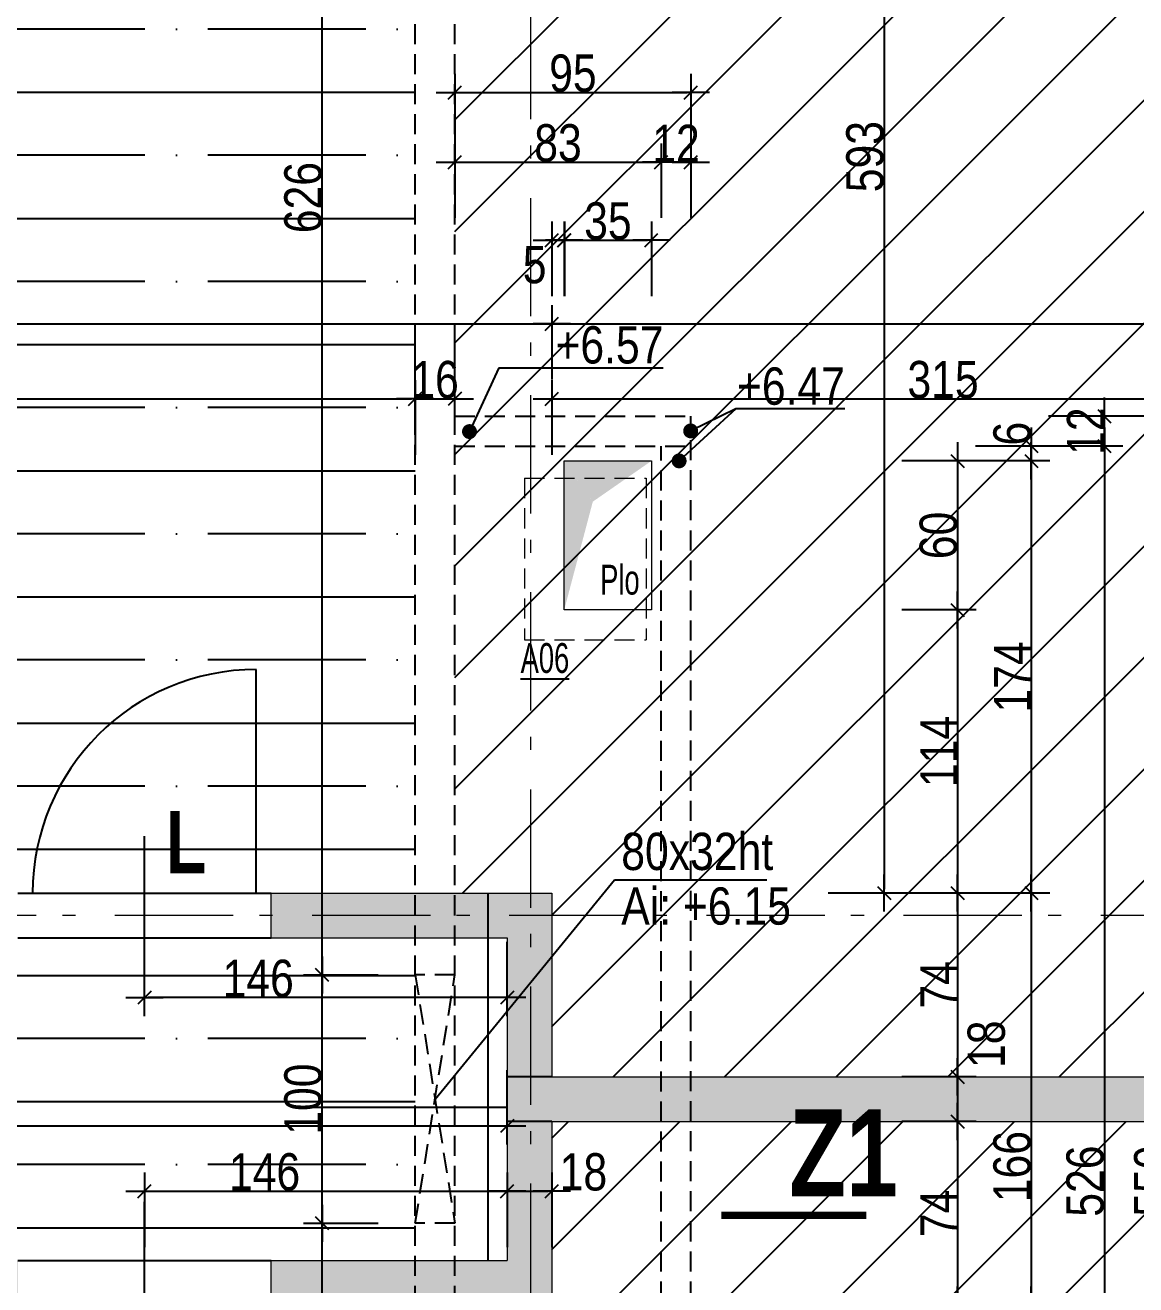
# Model space of a CAD drawing. Header units: centimetres. Extents: x -31 to 9059, y 2319 to 6519.
# Drawn here: x 6594 to 7041, y 4143 to 4650 of the extents above; entities that cross this region are included whole.
import ezdxf
from ezdxf.enums import TextEntityAlignment as Align

# ---------------------------------------------------------------- set-up
doc = ezdxf.new("R2010")
doc.units = ezdxf.units.CM
doc.header["$LTSCALE"] = 12.7
doc.header["$PDMODE"] = 1
doc.header["$PDSIZE"] = -2
doc.linetypes.add('CACHEX2', pattern=[19.05, 12.7, -6.35])
doc.linetypes.add('Style de ligne -6', pattern=[2.08328, 1.25, -0.41656, 0.13886, -0.27786])
for name, color, linetype in [('01_cote_gen', 4, 'Continuous'), ('01_linteaux', 2, 'Continuous'), ('01_murs_sup', 2, 'CACHEX2'), ('01_poch_BN', 9, 'Continuous'), ('01_poch_murs', 253, 'Continuous'), ('01_poch_poteaux', 250, 'Continuous'), ('01_texte', 230, 'Continuous'), ('AA_COTES', 2, 'Continuous')]:
    doc.layers.add(name, color=color, linetype=linetype)
for name, color, linetype, lineweight in [('01_murs_coup', 5, 'Continuous', 60), ('01_résv', 32, 'Continuous', 9), ('B Général', 7, 'Continuous', 5)]:
    doc.layers.add(name, color=color, linetype=linetype, lineweight=lineweight)
doc.styles.add('ARIAL NA', font='ARIALN.TTF')
doc.styles.add('impact', font='impact.ttf')
doc.styles.add('STYLE2', font='ARIALN.TTF')
doc.dimstyles.new('JB50', dxfattribs={"dimscale": 0.1, "dimtxt": 150, "dimasz": 15, "dimexe": 0.1, "dimexo": 0.1, "dimgap": 0.09, "dimtad": 1, "dimdec": 1, "dimdsep": 46, "dimtxsty": 'STYLE2', "dimblk1": 'BOND_G', "dimblk2": 'BOND_D', "dimsah": 1, "dimcen": 1.5, "dimdle": 0.01, "dimse1": 1, "dimse2": 1, "dimclrd": 4, "dimclre": 2, "dimclrt": 6, "dimazin": 2, "dimtfac": 2.333333, "dimtdec": 1, "dimtix": 1, "dimtmove": 2, "dimatfit": 3, "dimldrblk": 'BOND_G', "dimfxl": 1, "dimtolj": 1, "dimtzin": 0, "dimarcsym": 0})

# ---------------------------------------------------------------- blocks, each defined once
blk = doc.blocks.new('BOND_G')
at = {"layer": 'AA_COTES', "color": 0}
for p, q in [((0, -5), (0, 15)), ((5, 0), (-5, 0)), ((1.77, 1.77), (-1.77, -1.77))]:
    blk.add_line(p, q, dxfattribs=at)
blk = doc.blocks.new('BOND_D')
at = {"layer": 'AA_COTES', "color": 0}
for p, q in [((0, 5), (0, -15)), ((5, 0), (-5, 0)), ((-1.77, -1.77), (1.77, 1.77))]:
    blk.add_line(p, q, dxfattribs=at)
blk = doc.blocks.new('*D1176')
at = {"layer": '01_cote_gen', "color": 4, "lineweight": -2, "transparency": 16777216}
blk.add_line((6227.46, 4529.6), (6804.46, 4529.6), dxfattribs=at)
at = {"layer": 'Defpoints', "color": 0, "transparency": 16777216}
for p in [(6805.96, 4529.6), (6225.96, 4453.43), (6805.96, 4300.39)]:
    blk.add_point(p, dxfattribs=at)
at = {"layer": '01_cote_gen', "color": 4, "lineweight": -2, "transparency": 16777216, "xscale": 1.5, "yscale": 1.5, "zscale": 1.5, "rotation": 180}
blk.add_blockref('BOND_G', (6225.96, 4529.6), dxfattribs=at)
at = {"layer": '01_cote_gen', "color": 4, "lineweight": -2, "transparency": 16777216, "xscale": 1.5, "yscale": 1.5, "zscale": 1.5}
blk.add_blockref('BOND_D', (6805.96, 4529.6), dxfattribs=at)
at = {"layer": '01_cote_gen', "color": 6, "transparency": 16777216, "insert": (6515.96, 4537.27), "char_height": 15, "attachment_point": 5, "style": 'STYLE2'}
blk.add_mtext('\\A1;580', dxfattribs=at)
blk = doc.blocks.new('*D1177')
at = {"layer": '01_cote_gen', "color": 4, "lineweight": -2, "transparency": 16777216}
blk.add_line((6807.46, 4499.35), (7119.47, 4499.35), dxfattribs=at)
at = {"layer": 'Defpoints', "color": 0, "transparency": 16777216}
for p in [(7120.97, 4499.35), (6805.96, 4476.85), (7120.97, 4261.12)]:
    blk.add_point(p, dxfattribs=at)
at = {"layer": '01_cote_gen', "color": 4, "lineweight": -2, "transparency": 16777216, "xscale": 1.5, "yscale": 1.5, "zscale": 1.5, "rotation": 180}
blk.add_blockref('BOND_G', (6805.96, 4499.35), dxfattribs=at)
at = {"layer": '01_cote_gen', "color": 4, "lineweight": -2, "transparency": 16777216, "xscale": 1.5, "yscale": 1.5, "zscale": 1.5}
blk.add_blockref('BOND_D', (7120.97, 4499.35), dxfattribs=at)
at = {"layer": '01_cote_gen', "color": 6, "transparency": 16777216, "insert": (6963.47, 4507.02), "char_height": 15, "attachment_point": 5, "style": 'STYLE2'}
blk.add_mtext('\\A1;315', dxfattribs=at)
blk = doc.blocks.new('*D1222')
at = {"layer": '01_cote_gen', "color": 4, "lineweight": -2, "transparency": 16777216}
blk.add_line((6939.77, 4891.9), (6939.77, 4301.89), dxfattribs=at)
at = {"layer": 'Defpoints', "color": 0, "transparency": 16777216}
for p in [(6868.96, 4893.4), (6805.96, 4300.39), (6939.77, 4300.39)]:
    blk.add_point(p, dxfattribs=at)
at = {"layer": '01_cote_gen', "color": 4, "lineweight": -2, "transparency": 16777216, "xscale": 1.5, "yscale": 1.5, "zscale": 1.5}
for name, p, rotation in [('BOND_G', (6939.77, 4893.4), 90), ('BOND_D', (6939.77, 4300.39), 270)]:
    blk.add_blockref(name, p, dxfattribs=dict(at, rotation=rotation))
at = {"layer": '01_cote_gen', "color": 6, "transparency": 16777216, "insert": (6932.1, 4596.9), "char_height": 15, "attachment_point": 5, "rotation": 90, "style": 'STYLE2'}
blk.add_mtext('\\A1;593', dxfattribs=at)
blk = doc.blocks.new('*D1223')
at = {"layer": '01_cote_gen', "color": 4, "lineweight": -2, "transparency": 16777216}
blk.add_line((6969.32, 4298.89), (6969.32, 4227.86), dxfattribs=at)
at = {"layer": 'Defpoints', "color": 0, "transparency": 16777216}
for p in [(6835.51, 4300.39), (6835.51, 4226.36), (6969.32, 4226.36)]:
    blk.add_point(p, dxfattribs=at)
at = {"layer": '01_cote_gen', "color": 4, "lineweight": -2, "transparency": 16777216, "xscale": 1.5, "yscale": 1.5, "zscale": 1.5}
for name, p, rotation in [('BOND_G', (6969.32, 4300.39), 90), ('BOND_D', (6969.32, 4226.36), 270)]:
    blk.add_blockref(name, p, dxfattribs=dict(at, rotation=rotation))
at = {"layer": '01_cote_gen', "color": 6, "transparency": 16777216, "insert": (6961.81, 4263.38), "char_height": 15, "attachment_point": 5, "rotation": 90, "style": 'STYLE2'}
blk.add_mtext('\\A1;74', dxfattribs=at)
blk = doc.blocks.new('*D1224')
at = {"layer": '01_cote_gen', "color": 4, "lineweight": -2, "transparency": 16777216}
blk.add_line((6969.32, 4224.86), (6969.32, 4209.86), dxfattribs=at)
at = {"layer": 'Defpoints', "color": 0, "transparency": 16777216}
for p in [(6891.65, 4226.36), (6891.65, 4208.36), (6969.32, 4208.36)]:
    blk.add_point(p, dxfattribs=at)
at = {"layer": '01_cote_gen', "color": 4, "lineweight": -2, "transparency": 16777216, "xscale": 1.5, "yscale": 1.5, "zscale": 1.5}
for name, p, rotation in [('BOND_G', (6969.32, 4226.36), 90), ('BOND_D', (6969.32, 4208.36), 270)]:
    blk.add_blockref(name, p, dxfattribs=dict(at, rotation=rotation))
at = {"layer": '01_cote_gen', "color": 6, "transparency": 16777216, "insert": (6980.96, 4239.49), "char_height": 15, "attachment_point": 5, "rotation": 90, "style": 'STYLE2'}
blk.add_mtext('\\A1;18', dxfattribs=at)
blk = doc.blocks.new('*D1225')
at = {"layer": '01_cote_gen', "color": 4, "lineweight": -2, "transparency": 16777216}
blk.add_line((6969.32, 4206.86), (6969.32, 4135.89), dxfattribs=at)
at = {"layer": 'Defpoints', "color": 0, "transparency": 16777216}
for p in [(6898.51, 4208.36), (6835.51, 4134.39), (6969.32, 4134.39)]:
    blk.add_point(p, dxfattribs=at)
at = {"layer": '01_cote_gen', "color": 4, "lineweight": -2, "transparency": 16777216, "xscale": 1.5, "yscale": 1.5, "zscale": 1.5}
for name, p, rotation in [('BOND_G', (6969.32, 4208.36), 90), ('BOND_D', (6969.32, 4134.39), 270)]:
    blk.add_blockref(name, p, dxfattribs=dict(at, rotation=rotation))
at = {"layer": '01_cote_gen', "color": 6, "transparency": 16777216, "insert": (6961.81, 4171.38), "char_height": 15, "attachment_point": 5, "rotation": 90, "style": 'STYLE2'}
blk.add_mtext('\\A1;74', dxfattribs=at)
blk = doc.blocks.new('*D1226')
at = {"layer": '01_cote_gen', "color": 4, "lineweight": -2, "transparency": 16777216}
blk.add_line((6786.46, 4258.25), (6643.46, 4258.25), dxfattribs=at)
at = {"layer": 'Defpoints', "color": 0, "transparency": 16777216}
for p in [(6641.96, 4258.25), (6641.96, 4257.63), (6787.96, 4251.37)]:
    blk.add_point(p, dxfattribs=at)
at = {"layer": '01_cote_gen', "color": 4, "lineweight": -2, "transparency": 16777216, "xscale": 1.5, "yscale": 1.5, "zscale": 1.5, "rotation": 180}
blk.add_blockref('BOND_D', (6641.96, 4258.25), dxfattribs=at)
at = {"layer": '01_cote_gen', "color": 4, "lineweight": -2, "transparency": 16777216, "xscale": 1.5, "yscale": 1.5, "zscale": 1.5}
blk.add_blockref('BOND_G', (6787.96, 4258.25), dxfattribs=at)
at = {"layer": '01_cote_gen', "color": 6, "transparency": 16777216, "insert": (6687.76, 4265.92), "char_height": 15, "attachment_point": 5, "style": 'STYLE2'}
blk.add_mtext('\\A1;146', dxfattribs=at)
blk = doc.blocks.new('*D1227')
at = {"layer": '01_cote_gen', "color": 4, "lineweight": -2, "transparency": 16777216}
blk.add_line((6643.46, 4180.34), (6786.46, 4180.34), dxfattribs=at)
at = {"layer": 'Defpoints', "color": 0, "transparency": 16777216}
for p in [(6787.96, 4180.34), (6641.96, 4163.78), (6787.96, 4163.78)]:
    blk.add_point(p, dxfattribs=at)
at = {"layer": '01_cote_gen', "color": 4, "lineweight": -2, "transparency": 16777216, "xscale": 1.5, "yscale": 1.5, "zscale": 1.5, "rotation": 180}
blk.add_blockref('BOND_G', (6641.96, 4180.34), dxfattribs=at)
at = {"layer": '01_cote_gen', "color": 4, "lineweight": -2, "transparency": 16777216, "xscale": 1.5, "yscale": 1.5, "zscale": 1.5}
blk.add_blockref('BOND_D', (6787.96, 4180.34), dxfattribs=at)
at = {"layer": '01_cote_gen', "color": 6, "transparency": 16777216, "insert": (6690.33, 4188.01), "char_height": 15, "attachment_point": 5, "style": 'STYLE2'}
blk.add_mtext('\\A1;146', dxfattribs=at)
blk = doc.blocks.new('*D1361')
at = {"layer": '01_cote_gen', "color": 4, "lineweight": -2, "transparency": 16777216}
blk.add_line((6786.46, 4206.57), (6211.46, 4206.57), dxfattribs=at)
at = {"layer": 'Defpoints', "color": 0, "transparency": 16777216}
for p in [(6209.96, 4267.32), (6209.96, 4206.57), (6787.96, 4206.57)]:
    blk.add_point(p, dxfattribs=at)
at = {"layer": '01_cote_gen', "color": 4, "lineweight": -2, "transparency": 16777216, "xscale": 1.5, "yscale": 1.5, "zscale": 1.5, "rotation": 180}
blk.add_blockref('BOND_D', (6209.96, 4206.57), dxfattribs=at)
at = {"layer": '01_cote_gen', "color": 4, "lineweight": -2, "transparency": 16777216, "xscale": 1.5, "yscale": 1.5, "zscale": 1.5}
blk.add_blockref('BOND_G', (6787.96, 4206.57), dxfattribs=at)
at = {"layer": '01_cote_gen', "color": 6, "transparency": 16777216, "insert": (6498.96, 4214.24), "char_height": 15, "attachment_point": 5, "style": 'STYLE2'}
blk.add_mtext('\\A1;578', dxfattribs=at)
blk = doc.blocks.new('*D1623')
at = {"layer": '01_cote_gen', "color": 4, "lineweight": -2, "transparency": 16777216}
blk.add_line((6999, 4298.89), (6999, 4135.89), dxfattribs=at)
at = {"layer": 'Defpoints', "color": 0, "transparency": 16777216}
for p in [(6991.5, 4300.39), (6984.23, 4134.39), (6999, 4134.39)]:
    blk.add_point(p, dxfattribs=at)
at = {"layer": '01_cote_gen', "color": 4, "lineweight": -2, "transparency": 16777216, "xscale": 1.5, "yscale": 1.5, "zscale": 1.5}
for name, p, rotation in [('BOND_G', (6999, 4300.39), 90), ('BOND_D', (6999, 4134.39), 270)]:
    blk.add_blockref(name, p, dxfattribs=dict(at, rotation=rotation))
at = {"layer": '01_cote_gen', "color": 6, "transparency": 16777216, "insert": (6991.33, 4190.22), "char_height": 15, "attachment_point": 5, "rotation": 90, "style": 'STYLE2'}
blk.add_mtext('\\A1;166', dxfattribs=at)
blk = doc.blocks.new('*D1625')
at = {"layer": '01_cote_gen', "color": 4, "lineweight": -2, "transparency": 16777216}
blk.add_line((6807.46, 4529.6), (7613.47, 4529.6), dxfattribs=at)
at = {"layer": 'Defpoints', "color": 0, "transparency": 16777216}
for p in [(7614.97, 4529.6), (6805.96, 4522.1), (7614.97, 4522.1)]:
    blk.add_point(p, dxfattribs=at)
at = {"layer": '01_cote_gen', "color": 4, "lineweight": -2, "transparency": 16777216, "xscale": 1.5, "yscale": 1.5, "zscale": 1.5, "rotation": 180}
blk.add_blockref('BOND_G', (6805.96, 4529.6), dxfattribs=at)
at = {"layer": '01_cote_gen', "color": 4, "lineweight": -2, "transparency": 16777216, "xscale": 1.5, "yscale": 1.5, "zscale": 1.5}
blk.add_blockref('BOND_D', (7614.97, 4529.6), dxfattribs=at)
at = {"layer": '01_cote_gen', "color": 6, "transparency": 16777216, "insert": (7210.47, 4537.27), "char_height": 15, "attachment_point": 5, "style": 'STYLE2'}
blk.add_mtext('\\A1;809', dxfattribs=at)
blk = doc.blocks.new('*D1642')
at = {"layer": '01_cote_gen', "color": 4, "lineweight": -2, "transparency": 16777216}
blk.add_line((6789.46, 4180.34), (6804.46, 4180.34), dxfattribs=at)
at = {"layer": 'Defpoints', "color": 0, "transparency": 16777216}
for p in [(6805.96, 4180.34), (6787.96, 4166.2), (6805.96, 4166.2)]:
    blk.add_point(p, dxfattribs=at)
at = {"layer": '01_cote_gen', "color": 4, "lineweight": -2, "transparency": 16777216, "xscale": 1.5, "yscale": 1.5, "zscale": 1.5, "rotation": 180}
blk.add_blockref('BOND_G', (6787.96, 4180.34), dxfattribs=at)
at = {"layer": '01_cote_gen', "color": 4, "lineweight": -2, "transparency": 16777216, "xscale": 1.5, "yscale": 1.5, "zscale": 1.5}
blk.add_blockref('BOND_D', (6805.96, 4180.34), dxfattribs=at)
at = {"layer": '01_cote_gen', "color": 6, "transparency": 16777216, "insert": (6818.7, 4188.01), "char_height": 15, "attachment_point": 5, "style": 'STYLE2'}
blk.add_mtext('\\A1;18', dxfattribs=at)
blk = doc.blocks.new('*D1910')
at = {"layer": '01_cote_gen', "color": 4, "lineweight": -2, "transparency": 16777216}
blk.add_line((6227.46, 4499.35), (6749.46, 4499.35), dxfattribs=at)
at = {"layer": 'Defpoints', "color": 0, "transparency": 16777216}
for p in [(6750.96, 4499.35), (6750.96, 4494.59), (6225.96, 4485.74)]:
    blk.add_point(p, dxfattribs=at)
at = {"layer": '01_cote_gen', "color": 4, "lineweight": -2, "transparency": 16777216, "xscale": 1.5, "yscale": 1.5, "zscale": 1.5, "rotation": 180}
blk.add_blockref('BOND_G', (6225.96, 4499.35), dxfattribs=at)
at = {"layer": '01_cote_gen', "color": 4, "lineweight": -2, "transparency": 16777216, "xscale": 1.5, "yscale": 1.5, "zscale": 1.5}
blk.add_blockref('BOND_D', (6750.96, 4499.35), dxfattribs=at)
at = {"layer": '01_cote_gen', "color": 6, "transparency": 16777216, "insert": (6488.46, 4507.02), "char_height": 15, "attachment_point": 5, "style": 'STYLE2'}
blk.add_mtext('\\A1;525', dxfattribs=at)
blk = doc.blocks.new('*D1911')
at = {"layer": '01_cote_gen', "color": 4, "lineweight": -2, "transparency": 16777216}
for p, q in [((6749.46, 4499.35), (6747.96, 4499.35)), ((6750.96, 4499.35), (6766.96, 4499.35)), ((6768.46, 4499.35), (6769.96, 4499.35))]:
    blk.add_line(p, q, dxfattribs=at)
at = {"layer": 'Defpoints', "color": 0, "transparency": 16777216}
for p in [(6766.96, 4499.35), (6750.96, 4476.85), (6766.96, 4476.85)]:
    blk.add_point(p, dxfattribs=at)
at = {"layer": '01_cote_gen', "color": 4, "lineweight": -2, "transparency": 16777216, "xscale": 1.5, "yscale": 1.5, "zscale": 1.5}
blk.add_blockref('BOND_G', (6750.96, 4499.35), dxfattribs=at)
at = {"layer": '01_cote_gen', "color": 4, "lineweight": -2, "transparency": 16777216, "xscale": 1.5, "yscale": 1.5, "zscale": 1.5, "rotation": 180}
blk.add_blockref('BOND_D', (6766.96, 4499.35), dxfattribs=at)
at = {"layer": '01_cote_gen', "color": 6, "transparency": 16777216, "insert": (6758.96, 4507.02), "char_height": 15, "attachment_point": 5, "style": 'STYLE2'}
blk.add_mtext('\\A1;16', dxfattribs=at)
blk = doc.blocks.new('*D1997')
at = {"layer": '01_cote_gen', "color": 4, "lineweight": -2, "transparency": 16777216}
blk.add_line((6969.32, 4472.86), (6969.32, 4415.86), dxfattribs=at)
at = {"layer": 'Defpoints', "color": 0, "transparency": 16777216}
for p in [(6934.98, 4474.36), (6934.98, 4414.36), (6969.32, 4414.36)]:
    blk.add_point(p, dxfattribs=at)
at = {"layer": '01_cote_gen', "color": 4, "lineweight": -2, "transparency": 16777216, "xscale": 1.5, "yscale": 1.5, "zscale": 1.5}
for name, p, rotation in [('BOND_G', (6969.32, 4474.36), 90), ('BOND_D', (6969.32, 4414.36), 270)]:
    blk.add_blockref(name, p, dxfattribs=dict(at, rotation=rotation))
at = {"layer": '01_cote_gen', "color": 6, "transparency": 16777216, "insert": (6961.65, 4444.36), "char_height": 15, "attachment_point": 5, "rotation": 90, "style": 'STYLE2'}
blk.add_mtext('\\A1;60', dxfattribs=at)
blk = doc.blocks.new('*D1998')
at = {"layer": '01_cote_gen', "color": 4, "lineweight": -2, "transparency": 16777216}
blk.add_line((6969.32, 4412.86), (6969.32, 4301.89), dxfattribs=at)
at = {"layer": 'Defpoints', "color": 0, "transparency": 16777216}
for p in [(6961.82, 4414.36), (6969.32, 4300.39), (6983.16, 4300.39)]:
    blk.add_point(p, dxfattribs=at)
at = {"layer": '01_cote_gen', "color": 4, "lineweight": -2, "transparency": 16777216, "xscale": 1.5, "yscale": 1.5, "zscale": 1.5}
for name, p, rotation in [('BOND_G', (6969.32, 4414.36), 90), ('BOND_D', (6969.32, 4300.39), 270)]:
    blk.add_blockref(name, p, dxfattribs=dict(at, rotation=rotation))
at = {"layer": '01_cote_gen', "color": 6, "transparency": 16777216, "insert": (6961.78, 4357.37), "char_height": 15, "attachment_point": 5, "rotation": 90, "style": 'STYLE2'}
blk.add_mtext('\\A1;114', dxfattribs=at)
blk = doc.blocks.new('*D1999')
at = {"layer": '01_cote_gen', "color": 4, "lineweight": -2, "transparency": 16777216}
blk.add_line((6807.46, 4563.25), (6809.45, 4563.25), dxfattribs=at)
at = {"layer": 'Defpoints', "color": 0, "transparency": 16777216}
for p in [(6810.95, 4563.25), (6805.96, 4537.1), (6810.95, 4474.36)]:
    blk.add_point(p, dxfattribs=at)
at = {"layer": '01_cote_gen', "color": 4, "lineweight": -2, "transparency": 16777216, "xscale": 1.5, "yscale": 1.5, "zscale": 1.5, "rotation": 180}
blk.add_blockref('BOND_G', (6805.96, 4563.25), dxfattribs=at)
at = {"layer": '01_cote_gen', "color": 4, "lineweight": -2, "transparency": 16777216, "xscale": 1.5, "yscale": 1.5, "zscale": 1.5}
blk.add_blockref('BOND_D', (6810.95, 4563.25), dxfattribs=at)
at = {"layer": '01_cote_gen', "color": 6, "transparency": 16777216, "insert": (6799.05, 4553.31), "char_height": 15, "attachment_point": 5, "style": 'STYLE2'}
blk.add_mtext('\\A1;5', dxfattribs=at)
blk = doc.blocks.new('*D2000')
at = {"layer": '01_cote_gen', "color": 4, "lineweight": -2, "transparency": 16777216}
blk.add_line((6812.55, 4563.25), (6844.55, 4563.25), dxfattribs=at)
at = {"layer": 'Defpoints', "color": 0, "transparency": 16777216}
for p in [(6846.05, 4563.25), (6811.05, 4555.75), (6846.05, 4474.36)]:
    blk.add_point(p, dxfattribs=at)
at = {"layer": '01_cote_gen', "color": 4, "lineweight": -2, "transparency": 16777216, "xscale": 1.5, "yscale": 1.5, "zscale": 1.5, "rotation": 180}
blk.add_blockref('BOND_G', (6811.05, 4563.25), dxfattribs=at)
at = {"layer": '01_cote_gen', "color": 4, "lineweight": -2, "transparency": 16777216, "xscale": 1.5, "yscale": 1.5, "zscale": 1.5}
blk.add_blockref('BOND_D', (6846.05, 4563.25), dxfattribs=at)
at = {"layer": '01_cote_gen', "color": 6, "transparency": 16777216, "insert": (6828.55, 4570.92), "char_height": 15, "attachment_point": 5, "style": 'STYLE2'}
blk.add_mtext('\\A1;35', dxfattribs=at)
blk = doc.blocks.new('*D2340')
at = {"layer": '01_poch_BN', "color": 4, "lineweight": -2, "ltscale": 2, "transparency": 16777216}
blk.add_line((6999, 4472.86), (6999, 4301.89), dxfattribs=at)
at = {"layer": 'Defpoints', "color": 0, "ltscale": 2, "transparency": 16777216}
for p in [(6976.82, 4474.36), (6982.77, 4300.39), (6999, 4300.39)]:
    blk.add_point(p, dxfattribs=at)
at = {"layer": '01_poch_BN', "color": 4, "lineweight": -2, "ltscale": 2, "transparency": 16777216, "xscale": 1.5, "yscale": 1.5, "zscale": 1.5}
for name, p, rotation in [('BOND_G', (6999, 4474.36), 90), ('BOND_D', (6999, 4300.39), 270)]:
    blk.add_blockref(name, p, dxfattribs=dict(at, rotation=rotation))
at = {"layer": '01_poch_BN', "color": 6, "ltscale": 2, "transparency": 16777216, "insert": (6991.46, 4387.37), "char_height": 15, "attachment_point": 5, "rotation": 90, "style": 'STYLE2'}
blk.add_mtext('\\A1;174', dxfattribs=at)
blk = doc.blocks.new('*D2341')
at = {"layer": '01_poch_BN', "color": 4, "lineweight": -2, "ltscale": 2, "transparency": 16777216}
for p, q in [((7028.4, 4493.86), (7028.4, 4495.36)), ((7028.4, 4480.36), (7028.4, 4492.36)), ((7028.4, 4478.86), (7028.4, 4477.36))]:
    blk.add_line(p, q, dxfattribs=at)
at = {"layer": 'Defpoints', "color": 0, "ltscale": 2, "transparency": 16777216}
for p in [(6839.92, 4492.36), (7028.4, 4492.36), (6839.92, 4480.36)]:
    blk.add_point(p, dxfattribs=at)
at = {"layer": '01_poch_BN', "color": 4, "lineweight": -2, "ltscale": 2, "transparency": 16777216, "xscale": 1.5, "yscale": 1.5, "zscale": 1.5}
for name, p, rotation in [('BOND_D', (7028.4, 4492.36), 270), ('BOND_G', (7028.4, 4480.36), 90)]:
    blk.add_blockref(name, p, dxfattribs=dict(at, rotation=rotation))
at = {"layer": '01_poch_BN', "color": 6, "ltscale": 2, "transparency": 16777216, "insert": (7020.86, 4486.36), "char_height": 15, "attachment_point": 5, "rotation": 90, "style": 'STYLE2'}
blk.add_mtext('\\A1;12', dxfattribs=at)
blk = doc.blocks.new('*D2342')
at = {"layer": '01_poch_BN', "color": 4, "lineweight": -2, "ltscale": 2, "transparency": 16777216}
blk.add_line((7028.4, 4478.86), (7028.4, 3955.89), dxfattribs=at)
at = {"layer": 'Defpoints', "color": 0, "ltscale": 2, "transparency": 16777216}
for p in [(7013.33, 4480.36), (7006.5, 3954.39), (7028.4, 3954.39)]:
    blk.add_point(p, dxfattribs=at)
at = {"layer": '01_poch_BN', "color": 4, "lineweight": -2, "ltscale": 2, "transparency": 16777216, "xscale": 1.5, "yscale": 1.5, "zscale": 1.5}
for name, p, rotation in [('BOND_G', (7028.4, 4480.36), 90), ('BOND_D', (7028.4, 3954.39), 270)]:
    blk.add_blockref(name, p, dxfattribs=dict(at, rotation=rotation))
at = {"layer": '01_poch_BN', "color": 6, "ltscale": 2, "transparency": 16777216, "insert": (7020.73, 4184.37), "char_height": 15, "attachment_point": 5, "rotation": 90, "style": 'STYLE2'}
blk.add_mtext('\\A1;526', dxfattribs=at)
blk = doc.blocks.new('*D2344')
at = {"layer": '01_poch_BN', "color": 4, "lineweight": -2, "ltscale": 2, "transparency": 16777216}
blk.add_line((7055.66, 4490.86), (7055.66, 3943.89), dxfattribs=at)
at = {"layer": 'Defpoints', "color": 0, "ltscale": 2, "transparency": 16777216}
for p in [(7035.9, 4492.36), (7035.9, 3942.39), (7055.66, 3942.39)]:
    blk.add_point(p, dxfattribs=at)
at = {"layer": '01_poch_BN', "color": 4, "lineweight": -2, "ltscale": 2, "transparency": 16777216, "xscale": 1.5, "yscale": 1.5, "zscale": 1.5}
for name, p, rotation in [('BOND_G', (7055.66, 4492.36), 90), ('BOND_D', (7055.66, 3942.39), 270)]:
    blk.add_blockref(name, p, dxfattribs=dict(at, rotation=rotation))
at = {"layer": '01_poch_BN', "color": 6, "ltscale": 2, "transparency": 16777216, "insert": (7047.99, 4184.37), "char_height": 15, "attachment_point": 5, "rotation": 90, "style": 'STYLE2'}
blk.add_mtext('\\A1;550', dxfattribs=at)
blk = doc.blocks.new('*D2348')
at = {"layer": '01_poch_BN', "color": 4, "lineweight": -2, "ltscale": 2, "transparency": 16777216}
blk.add_line((6768.46, 4594.69), (6848.46, 4594.69), dxfattribs=at)
at = {"layer": 'Defpoints', "color": 0, "ltscale": 2, "transparency": 16777216}
for p in [(6849.96, 4594.69), (6766.96, 4491.85), (6849.96, 4480.36)]:
    blk.add_point(p, dxfattribs=at)
at = {"layer": '01_poch_BN', "color": 4, "lineweight": -2, "ltscale": 2, "transparency": 16777216, "xscale": 1.5, "yscale": 1.5, "zscale": 1.5, "rotation": 180}
blk.add_blockref('BOND_G', (6766.96, 4594.69), dxfattribs=at)
at = {"layer": '01_poch_BN', "color": 4, "lineweight": -2, "ltscale": 2, "transparency": 16777216, "xscale": 1.5, "yscale": 1.5, "zscale": 1.5}
blk.add_blockref('BOND_D', (6849.96, 4594.69), dxfattribs=at)
at = {"layer": '01_poch_BN', "color": 6, "ltscale": 2, "transparency": 16777216, "insert": (6808.46, 4602.35), "char_height": 15, "attachment_point": 5, "style": 'STYLE2'}
blk.add_mtext('\\A1;83', dxfattribs=at)
blk = doc.blocks.new('*D2349')
at = {"layer": '01_poch_BN', "color": 4, "lineweight": -2, "ltscale": 2, "transparency": 16777216}
for p, q in [((6848.46, 4594.69), (6846.96, 4594.69)), ((6861.96, 4594.69), (6849.96, 4594.69)), ((6863.46, 4594.69), (6864.96, 4594.69))]:
    blk.add_line(p, q, dxfattribs=at)
at = {"layer": 'Defpoints', "color": 0, "ltscale": 2, "transparency": 16777216}
for p in [(6849.96, 4594.69), (6861.96, 4492.36), (6849.96, 4480.36)]:
    blk.add_point(p, dxfattribs=at)
at = {"layer": '01_poch_BN', "color": 4, "lineweight": -2, "ltscale": 2, "transparency": 16777216, "xscale": 1.5, "yscale": 1.5, "zscale": 1.5}
blk.add_blockref('BOND_D', (6849.96, 4594.69), dxfattribs=at)
at = {"layer": '01_poch_BN', "color": 4, "lineweight": -2, "ltscale": 2, "transparency": 16777216, "xscale": 1.5, "yscale": 1.5, "zscale": 1.5, "rotation": 180}
blk.add_blockref('BOND_G', (6861.96, 4594.69), dxfattribs=at)
at = {"layer": '01_poch_BN', "color": 6, "ltscale": 2, "transparency": 16777216, "insert": (6855.96, 4602.23), "char_height": 15, "attachment_point": 5, "style": 'STYLE2'}
blk.add_mtext('\\A1;12', dxfattribs=at)
blk = doc.blocks.new('*D2350')
at = {"layer": '01_poch_BN', "color": 4, "lineweight": -2, "ltscale": 2, "transparency": 16777216}
blk.add_line((6768.46, 4622.75), (6860.46, 4622.75), dxfattribs=at)
at = {"layer": 'Defpoints', "color": 0, "ltscale": 2, "transparency": 16777216}
for p in [(6861.96, 4622.75), (6766.96, 4587.19), (6861.96, 4580.26)]:
    blk.add_point(p, dxfattribs=at)
at = {"layer": '01_poch_BN', "color": 4, "lineweight": -2, "ltscale": 2, "transparency": 16777216, "xscale": 1.5, "yscale": 1.5, "zscale": 1.5, "rotation": 180}
blk.add_blockref('BOND_G', (6766.96, 4622.75), dxfattribs=at)
at = {"layer": '01_poch_BN', "color": 4, "lineweight": -2, "ltscale": 2, "transparency": 16777216, "xscale": 1.5, "yscale": 1.5, "zscale": 1.5}
blk.add_blockref('BOND_D', (6861.96, 4622.75), dxfattribs=at)
at = {"layer": '01_poch_BN', "color": 6, "ltscale": 2, "transparency": 16777216, "insert": (6814.46, 4630.42), "char_height": 15, "attachment_point": 5, "style": 'STYLE2'}
blk.add_mtext('\\A1;95', dxfattribs=at)
blk = doc.blocks.new('*D2351')
at = {"layer": '01_poch_BN', "color": 4, "lineweight": -2, "ltscale": 2, "transparency": 16777216}
blk.add_line((6713.55, 3542.89), (6713.55, 4165.89), dxfattribs=at)
at = {"layer": 'Defpoints', "color": 0, "ltscale": 2, "transparency": 16777216}
for p in [(6713.55, 4167.39), (6766.96, 4167.39), (6826.69, 3541.39)]:
    blk.add_point(p, dxfattribs=at)
at = {"layer": '01_poch_BN', "color": 4, "lineweight": -2, "ltscale": 2, "transparency": 16777216, "xscale": 1.5, "yscale": 1.5, "zscale": 1.5}
for name, p, rotation in [('BOND_D', (6713.55, 4167.39), 90), ('BOND_G', (6713.55, 3541.39), 270)]:
    blk.add_blockref(name, p, dxfattribs=dict(at, rotation=rotation))
at = {"layer": '01_poch_BN', "color": 6, "ltscale": 2, "transparency": 16777216, "insert": (6705.88, 3854.39), "char_height": 15, "attachment_point": 5, "rotation": 90, "style": 'STYLE2'}
blk.add_mtext('\\A1;626', dxfattribs=at)
blk = doc.blocks.new('*D2352')
at = {"layer": '01_poch_BN', "color": 4, "lineweight": -2, "ltscale": 2, "transparency": 16777216}
blk.add_line((6713.55, 4168.89), (6713.55, 4265.89), dxfattribs=at)
at = {"layer": 'Defpoints', "color": 0, "ltscale": 2, "transparency": 16777216}
for p in [(6713.55, 4267.39), (6758.96, 4267.39), (6750.96, 4167.39)]:
    blk.add_point(p, dxfattribs=at)
at = {"layer": '01_poch_BN', "color": 4, "lineweight": -2, "ltscale": 2, "transparency": 16777216, "xscale": 1.5, "yscale": 1.5, "zscale": 1.5}
for name, p, rotation in [('BOND_D', (6713.55, 4267.39), 90), ('BOND_G', (6713.55, 4167.39), 270)]:
    blk.add_blockref(name, p, dxfattribs=dict(at, rotation=rotation))
at = {"layer": '01_poch_BN', "color": 6, "ltscale": 2, "transparency": 16777216, "insert": (6705.88, 4217.39), "char_height": 15, "attachment_point": 5, "rotation": 90, "style": 'STYLE2'}
blk.add_mtext('\\A1;100', dxfattribs=at)
blk = doc.blocks.new('*D2353')
at = {"layer": '01_poch_BN', "color": 4, "lineweight": -2, "ltscale": 2, "transparency": 16777216}
blk.add_line((6713.55, 4268.89), (6713.55, 4891.91), dxfattribs=at)
at = {"layer": 'Defpoints', "color": 0, "ltscale": 2, "transparency": 16777216}
for p in [(6713.55, 4893.41), (6731.47, 4893.41), (6758.96, 4267.39)]:
    blk.add_point(p, dxfattribs=at)
at = {"layer": '01_poch_BN', "color": 4, "lineweight": -2, "ltscale": 2, "transparency": 16777216, "xscale": 1.5, "yscale": 1.5, "zscale": 1.5}
for name, p, rotation in [('BOND_D', (6713.55, 4893.41), 90), ('BOND_G', (6713.55, 4267.39), 270)]:
    blk.add_blockref(name, p, dxfattribs=dict(at, rotation=rotation))
at = {"layer": '01_poch_BN', "color": 6, "ltscale": 2, "transparency": 16777216, "insert": (6705.88, 4580.4), "char_height": 15, "attachment_point": 5, "rotation": 90, "style": 'STYLE2'}
blk.add_mtext('\\A1;626', dxfattribs=at)
blk = doc.blocks.new('*D2369')
at = {"layer": '01_poch_BN', "color": 4, "lineweight": -2, "ltscale": 2, "transparency": 16777216}
blk.add_line((6999, 4478.86), (6999, 4475.86), dxfattribs=at)
at = {"layer": 'Defpoints', "color": 0, "ltscale": 2, "transparency": 16777216}
for p in [(7008, 4480.36), (6999, 4474.36), (7006.5, 4474.36)]:
    blk.add_point(p, dxfattribs=at)
at = {"layer": '01_poch_BN', "color": 4, "lineweight": -2, "ltscale": 2, "transparency": 16777216, "xscale": 1.5, "yscale": 1.5, "zscale": 1.5}
for name, p, rotation in [('BOND_G', (6999, 4480.36), 90), ('BOND_D', (6999, 4474.36), 270)]:
    blk.add_blockref(name, p, dxfattribs=dict(at, rotation=rotation))
at = {"layer": '01_poch_BN', "color": 6, "ltscale": 2, "transparency": 16777216, "insert": (6991.33, 4485.36), "char_height": 15, "attachment_point": 5, "rotation": 90, "style": 'STYLE2'}
blk.add_mtext('\\A1;6', dxfattribs=at)

msp = doc.modelspace()

# ---------------------------------------------------------------- hatches: boundary and pattern name
at = {"layer": '01_poch_murs'}
h = msp.add_hatch(dxfattribs=at)
h.set_pattern_fill('ANSI35', color=256, scale=8, angle=135)
edge = h.paths.add_edge_path()
edge.add_line((6266.41, 4311.35), (6225.96, 4311.35))
edge.add_line((6225.96, 4311.35), (6225.96, 4300.39))
edge.add_line((6225.96, 4300.39), (6590.96, 4300.39))
edge.add_line((6590.96, 4300.39), (6596.96, 4300.39))
edge.add_arc((6686.96, 4300.39), 90, 90, 180, ccw=False)
edge.add_line((6686.96, 4390.39), (6686.96, 4300.39))
edge.add_line((6686.96, 4300.39), (6692.96, 4300.39))
edge.add_line((6692.96, 4300.39), (6750.96, 4300.39))
edge.add_line((6750.96, 4300.39), (6750.96, 4893.41))
edge.add_line((6750.96, 4893.41), (6711.97, 4893.41))
edge.add_line((6711.97, 4893.41), (6441.97, 4893.41))
edge.add_line((6441.97, 4893.41), (6341.97, 4893.41))
edge.add_line((6341.97, 4893.41), (6225.96, 4893.39))
edge.add_line((6225.96, 4893.39), (6225.96, 4391.39))
edge.add_line((6225.96, 4391.39), (6266.39, 4391.39))
edge.add_line((6266.39, 4391.39), (6266.41, 4311.35))
h = msp.add_hatch(dxfattribs=at)
h.set_pattern_fill('ANSI31', color=256, scale=10)
h.paths.add_polyline_path([(7077.02, 4893.39), (7000.97, 4893.39), (6811.97, 4893.41), (6797.51, 4893.41), (6797.51, 4300.39), (6805.96, 4300.39), (6805.96, 4291.31), (7077.03, 4291.31)])
h.paths.add_polyline_path([(6797.51, 4893.41), (6766.96, 4893.41), (6766.96, 4300.39), (6797.51, 4300.39)])
h.paths.add_polyline_path([(7614.97, 4780.31), (7614.97, 4893.31), (7461.97, 4893.34), (7261.97, 4893.34), (7100.97, 4893.39), (7077.02, 4893.39), (7077.03, 4291.31), (7120.97, 4291.31), (7120.97, 4291.36), (7140.97, 4291.36), (7614.97, 4291.33), (7614.97, 4347.31), (7614.97, 4447.31), (7614.97, 4680.31)])
h.paths.add_polyline_path([(7140.97, 4226.36), (7140.97, 4291.36), (7614.97, 4291.33), (7614.97, 4226.29)])
h.paths.add_polyline_path([(7120.97, 4291.31), (7077.03, 4291.31), (7077.03, 4226.36), (7120.97, 4226.36)])
h.paths.add_polyline_path([(7077.03, 4291.31), (6805.96, 4291.31), (6805.96, 4226.36), (7077.03, 4226.36)])
h.paths.add_polyline_path([(7614.97, 4087.31), (7614.97, 4208.29), (7140.97, 4208.36), (7140.97, 4143.36), (7120.97, 4143.36), (7120.97, 4208.36), (7077.03, 4208.36), (7077.04, 3541.34), (7234.97, 3541.34), (7234.97, 3541.34), (7388.97, 3541.34), (7488.97, 3541.34), (7614.97, 3541.31), (7614.97, 3654.31), (7614.97, 3754.31), (7614.97, 3987.31)])
h.paths.add_polyline_path([(7077.03, 4208.36), (6805.96, 4208.36), (6805.96, 4134.39), (6797.52, 4134.39), (6797.52, 3541.39), (6838.99, 3541.39), (7034.98, 3541.39), (7077.04, 3541.38)])
h = msp.add_hatch(dxfattribs=at)
h.set_pattern_fill('ANSI35', color=256, scale=8, angle=135)
h.paths.add_polyline_path([(6750.96, 4282.39), (6692.96, 4282.39), (6590.96, 4282.39), (6218.52, 4282.39), (6218.52, 4152.39), (6590.96, 4152.39), (6692.96, 4152.39), (6750.96, 4152.39)])
h.paths.add_polyline_path([(6686.96, 4390.39, 0.414214), (6596.96, 4300.39), (6686.96, 4300.39)])
h.paths.add_polyline_path([(6686.96, 4134.39), (6596.96, 4134.39, 0.414214), (6686.96, 4044.39)], flags=17)
h.paths.add_polyline_path([(6750.96, 4134.39), (6692.96, 4134.39), (6686.96, 4134.39), (6686.96, 4044.39, -0.414214), (6596.96, 4134.39), (6590.96, 4134.39), (6267.89, 4134.39), (6267.89, 4043.29), (6225.96, 4043.29), (6225.96, 3541.39), (6438.96, 3541.39), (6538.96, 3541.39), (6738.99, 3541.39), (6750.96, 3541.39)])
h.paths.add_polyline_path([(6265.86, 4123.35), (6265.86, 4043.29), (6267.89, 4043.29), (6267.89, 4134.39), (6225.96, 4134.39), (6225.96, 4123.35)])
h = msp.add_hatch(color=256, dxfattribs=at)
h.dxf.hatch_style = 1
h.paths.add_polyline_path([(6750.96, 4300.39), (6692.96, 4300.39), (6692.96, 4282.39), (6750.96, 4282.39)])
h.paths.add_polyline_path([(6766.96, 4300.39), (6750.96, 4300.39), (6750.96, 4282.39), (6766.96, 4282.39)])
h.paths.add_polyline_path([(6805.96, 4300.39), (6766.96, 4300.39), (6766.96, 4282.39), (6787.96, 4282.39), (6787.96, 4226.36), (6805.96, 4226.36)])
h.paths.add_polyline_path([(6805.96, 4208.36), (6787.96, 4208.36), (6787.96, 4152.39), (6766.96, 4152.39), (6766.96, 4134.39), (6805.96, 4134.39)])
h.paths.add_polyline_path([(6766.96, 4152.39), (6750.96, 4152.39), (6750.96, 4134.39), (6766.96, 4134.39)])
h.paths.add_polyline_path([(6750.96, 4152.39), (6692.96, 4152.39), (6692.96, 4134.39), (6750.96, 4134.39)])
h.paths.add_polyline_path([(6590.96, 4152.39), (6209.96, 4152.39), (6209.96, 3541.39), (6225.96, 3541.39), (6225.96, 4134.39), (6590.96, 4134.39)])
h.paths.add_polyline_path([(6223.69, 4042.33), (6265.54, 4042.33), (6265.54, 4063.44), (6223.69, 4063.44)], flags=24)
h = msp.add_hatch(color=256, dxfattribs=at)
h.dxf.hatch_style = 1
h.paths.add_polyline_path([(7630.97, 4226.29), (7614.97, 4226.29), (7614.97, 4226.29), (7611.28, 4226.29), (7140.97, 4226.36), (7140.97, 4291.36), (7120.97, 4291.36), (7120.97, 4226.36), (6805.96, 4226.36), (6787.96, 4226.36), (6787.96, 4208.36), (6805.96, 4208.36), (7120.97, 4208.36), (7120.97, 4143.36), (7140.97, 4143.36), (7140.97, 4208.36), (7614.97, 4208.29), (7630.97, 4208.29)])

# ---------------------------------------------------------------- linework, layer by layer
at = {"layer": '01_linteaux'}
for p, q in [((6686.96, 4300.39), (6686.96, 4390.39)), ((6641.96, 4257.63), (6641.96, 4323.31)), ((6590.96, 4300.39), (6692.96, 4300.39)), ((6590.96, 4282.39), (6692.96, 4282.39)), ((6641.96, 4110.32), (6641.96, 4176)), ((6590.96, 4152.39), (6692.96, 4152.39))]:
    msp.add_line(p, q, dxfattribs=at)
msp.add_arc((6686.96, 4300.39), 90, 90, 180, dxfattribs=at)
at = {"layer": '01_murs_coup', "linetype": 'Continuous', "lineweight": 18}
for p, q in [((6692.96, 4300.39), (6805.96, 4300.39)), ((6692.96, 4282.39), (6692.96, 4300.39)), ((6805.96, 4300.39), (6805.96, 4226.36)), ((6692.96, 4282.39), (6787.96, 4282.39)), ((6787.96, 4282.39), (6787.96, 4152.39)), ((6805.96, 4226.36), (7120.97, 4226.36)), ((6805.96, 4208.36), (6805.96, 4134.39)), ((6805.96, 4208.36), (7120.97, 4208.36)), ((6692.96, 4152.39), (6787.96, 4152.39)), ((6692.96, 4134.39), (6692.96, 4152.39))]:
    msp.add_line(p, q, dxfattribs=at)
at = {"layer": '01_murs_sup', "ltscale": 0.05}
for p, q in [((6750.96, 3541.39), (6750.96, 4893.41)), ((6766.96, 3541.39), (6766.96, 4893.41)), ((6766.96, 4492.36), (6861.96, 4492.36)), ((6861.96, 3942.39), (6861.96, 4492.36)), ((6766.96, 4480.36), (6861.96, 4480.36)), ((6849.96, 3954.39), (6849.96, 4480.36)), ((6766.96, 4267.39), (6750.96, 4267.39)), ((6750.96, 4167.39), (6766.96, 4267.39)), ((6750.96, 4267.39), (6766.96, 4167.39)), ((6766.96, 4167.39), (6750.96, 4167.39))]:
    msp.add_line(p, q, dxfattribs=at)
at = {"layer": '01_poch_BN', "ltscale": 2}
for p, q in [((6780.23, 4300.39), (6780.23, 4152.39)), ((6787.96, 4214.07), (6705.19, 4214.07))]:
    msp.add_line(p, q, dxfattribs=at)
at = {"layer": '01_poch_poteaux'}
for p, q in [((6805.96, 4226.36), (6787.96, 4226.36)), ((6805.96, 4208.36), (6787.96, 4208.36))]:
    msp.add_line(p, q, dxfattribs=at)
at = {"layer": '01_résv'}
for p, q in [((6810.95, 4474.36), (6846.05, 4474.36)), ((6810.95, 4414.36), (6810.95, 4474.36)), ((6846.05, 4474.36), (6846.05, 4414.36)), ((6846.05, 4414.36), (6810.95, 4414.36))]:
    msp.add_line(p, q, dxfattribs=at)
at = {"layer": '01_résv', "linetype": 'CACHEX2', "ltscale": 0.05}
for p, q in [((6794.96, 4467.39), (6843.96, 4467.39)), ((6794.96, 4467.39), (6794.96, 4402.39)), ((6843.96, 4467.39), (6843.96, 4402.39)), ((6794.96, 4402.39), (6843.96, 4402.39))]:
    msp.add_line(p, q, dxfattribs=at)
at = {"layer": '01_résv'}
for points in [[(6810.95, 4414.36), (6810.95, 4474.36), (6822.45, 4457.88)], [(6810.95, 4474.36), (6846.05, 4474.36), (6822.42, 4457.93)]]:
    msp.add_solid(points, dxfattribs=at)
at = {"layer": '01_texte'}
for p, q in [((6784.66, 4511.92), (6772.83, 4486.19)), ((6784.66, 4511.92), (6850.81, 4511.92)), ((6880.11, 4495.32), (6857.22, 4474.39)), ((6880.11, 4495.32), (6861.87, 4486.46)), ((6923.99, 4495.32), (6880.11, 4495.32)), ((6758.96, 4217.39), (6831.22, 4305.64)), ((6831.22, 4305.64), (6892.5, 4305.64))]:
    msp.add_line(p, q, dxfattribs=at)
at = {"layer": '01_texte', "const_width": 3}
for points in [[(6771.33, 4486.19, 1), (6774.33, 4486.19, 1)], [(6860.37, 4486.46, 1), (6863.37, 4486.46, 1)], [(6855.72, 4474.39, 1), (6858.72, 4474.39, 1)]]:
    msp.add_lwpolyline(points, format="xyb", close=True, dxfattribs=at)
msp.add_lwpolyline([(6932.65, 4170.58), (6874.15, 4170.58)], dxfattribs=at)
at = {"layer": 'B Général', "color": 1, "linetype": 'Style de ligne -6', "lineweight": 13, "ltscale": 3, "true_color": 0xff0000}
for p, q in [((6797.53, 3342.01), (6797.5, 5462.7)), ((7947.67, 4291.31), (2998.3, 4291.31))]:
    msp.add_line(p, q, dxfattribs=at)

# ---------------------------------------------------------------- texts
at = {"layer": '01_texte', "style": 'ARIAL NA'}
for s, p in [('+6.57', (6807.42, 4513.61)), ('+6.47', (6880.5, 4497.01)), ('80x32ht', (6833.93, 4309.65)), ('Ai: +6.15', (6833.93, 4287.65))]:
    msp.add_text(s, height=15, dxfattribs=at).set_placement(p)
at = {"layer": '01_texte', "style": 'STYLE2', "width": 0.8}
for s, p in [('Plo', (6825.44, 4420.56)), ('%%UA06', (6793.42, 4389.01))]:
    msp.add_text(s, height=12, dxfattribs=at).set_placement(p)
at = {"layer": '01_texte', "style": 'impact'}
msp.add_text('L ', height=25, dxfattribs=at).set_placement((6662.48, 4300.86), align=Align.BOTTOM_CENTER)
msp.add_text('Z1', height=35, rotation=0, dxfattribs=at).set_placement((6923.4, 4167.73), align=Align.BOTTOM_CENTER)

# ---------------------------------------------------------------- dimensions: what is measured, and where the dimension line sits
at = {"layer": '01_cote_gen'}
for base, p1, p2, picture, middle in [((6939.77, 4300.39), (6868.96, 4893.4), (6805.96, 4300.39), '*D1222', (6932.1, 4596.9)), ((6969.32, 4414.36), (6934.98, 4474.36), (6934.98, 4414.36), '*D1997', (6961.65, 4444.36)), ((6969.32, 4300.39), (6961.82, 4414.36), (6983.16, 4300.39), '*D1998', (6961.78, 4357.37)), ((6969.32, 4226.36), (6835.51, 4300.39), (6835.51, 4226.36), '*D1223', (6961.81, 4263.38)), ((6969.32, 4134.39), (6898.51, 4208.36), (6835.51, 4134.39), '*D1225', (6961.81, 4171.38))]:
    dim = msp.add_linear_dim(base=base, p1=p1, p2=p2, angle=90, dimstyle='JB50', dxfattribs=at)
    dim.commit()
    dim.dimension.update_dxf_attribs({"geometry": picture, "text_midpoint": middle})
for base, p1, p2, picture, middle in [((6846.05, 4563.25), (6811.05, 4555.75), (6846.05, 4474.36), '*D2000', (6828.55, 4570.92)), ((6805.96, 4529.6), (6225.96, 4453.43), (6805.96, 4300.39), '*D1176', (6515.96, 4537.27)), ((7614.97, 4529.6), (6805.96, 4522.1), (7614.97, 4522.1), '*D1625', (7210.47, 4537.27)), ((6766.96, 4499.35), (6750.96, 4476.85), (6766.96, 4476.85), '*D1911', (6758.96, 4507.02)), ((6750.96, 4499.35), (6225.96, 4485.74), (6750.96, 4494.59), '*D1910', (6488.46, 4507.02)), ((7120.97, 4499.35), (6805.96, 4476.85), (7120.97, 4261.12), '*D1177', (6963.47, 4507.02)), ((6209.96, 4206.57), (6787.96, 4206.57), (6209.96, 4267.32), '*D1361', (6498.96, 4214.24))]:
    dim = msp.add_linear_dim(base=base, p1=p1, p2=p2, dimstyle='JB50', dxfattribs=at)
    dim.commit()
    dim.dimension.update_dxf_attribs({"geometry": picture, "text_midpoint": middle})
for base, p1, p2, picture, middle in [((6810.95, 4563.25), (6805.96, 4537.1), (6810.95, 4474.36), '*D1999', (6799.05, 4553.31)), ((6641.96, 4258.25), (6787.96, 4251.37), (6641.96, 4257.63), '*D1226', (6687.76, 4265.92)), ((6787.96, 4180.34), (6641.96, 4163.78), (6787.96, 4163.78), '*D1227', (6690.33, 4188.01)), ((6805.96, 4180.34), (6787.96, 4166.2), (6805.96, 4166.2), '*D1642', (6818.7, 4188.01))]:
    dim = msp.add_linear_dim(base=base, p1=p1, p2=p2, dimstyle='JB50', dxfattribs=at)
    dim.commit()
    dim.dimension.update_dxf_attribs({"geometry": picture, "text_midpoint": middle, "dimtype": 160})
for base, p1, p2, picture, middle in [((6999, 4134.39), (6991.5, 4300.39), (6984.23, 4134.39), '*D1623', (6991.33, 4190.22)), ((6969.32, 4208.36), (6891.65, 4226.36), (6891.65, 4208.36), '*D1224', (6980.96, 4239.49))]:
    dim = msp.add_linear_dim(base=base, p1=p1, p2=p2, angle=90, dimstyle='JB50', dxfattribs=at)
    dim.commit()
    dim.dimension.update_dxf_attribs({"geometry": picture, "text_midpoint": middle, "dimtype": 160})
at = {"layer": '01_poch_BN', "ltscale": 2}
for base, p1, p2, picture, middle in [((6713.55, 4893.41), (6758.96, 4267.39), (6731.47, 4893.41), '*D2353', (6705.88, 4580.4)), ((7028.4, 4492.36), (6839.92, 4480.36), (6839.92, 4492.36), '*D2341', (7020.86, 4486.36)), ((6999, 4300.39), (6976.82, 4474.36), (6982.77, 4300.39), '*D2340', (6991.46, 4387.37)), ((6713.55, 4267.39), (6750.96, 4167.39), (6758.96, 4267.39), '*D2352', (6705.88, 4217.39)), ((6713.55, 4167.39), (6826.69, 3541.39), (6766.96, 4167.39), '*D2351', (6705.88, 3854.39))]:
    dim = msp.add_linear_dim(base=base, p1=p1, p2=p2, angle=90, dimstyle='JB50', dxfattribs=at)
    dim.commit()
    dim.dimension.update_dxf_attribs({"geometry": picture, "text_midpoint": middle})
for base, p1, p2, picture, middle in [((6861.96, 4622.75), (6766.96, 4587.19), (6861.96, 4580.26), '*D2350', (6814.46, 4630.42)), ((6849.96, 4594.69), (6766.96, 4491.85), (6849.96, 4480.36), '*D2348', (6808.46, 4602.35)), ((6849.96, 4594.69), (6861.96, 4492.36), (6849.96, 4480.36), '*D2349', (6855.96, 4602.23))]:
    dim = msp.add_linear_dim(base=base, p1=p1, p2=p2, dimstyle='JB50', dxfattribs=at)
    dim.commit()
    dim.dimension.update_dxf_attribs({"geometry": picture, "text_midpoint": middle})
for base, p1, p2, picture, middle in [((7055.66, 3942.39), (7035.9, 4492.36), (7035.9, 3942.39), '*D2344', (7047.99, 4184.37)), ((6999, 4474.36), (7008, 4480.36), (7006.5, 4474.36), '*D2369', (6991.33, 4485.36)), ((7028.4, 3954.39), (7013.33, 4480.36), (7006.5, 3954.39), '*D2342', (7020.73, 4184.37))]:
    dim = msp.add_linear_dim(base=base, p1=p1, p2=p2, angle=90, dimstyle='JB50', dxfattribs=at)
    dim.commit()
    dim.dimension.update_dxf_attribs({"geometry": picture, "text_midpoint": middle, "dimtype": 160})

doc.saveas('drawing.dxf')
